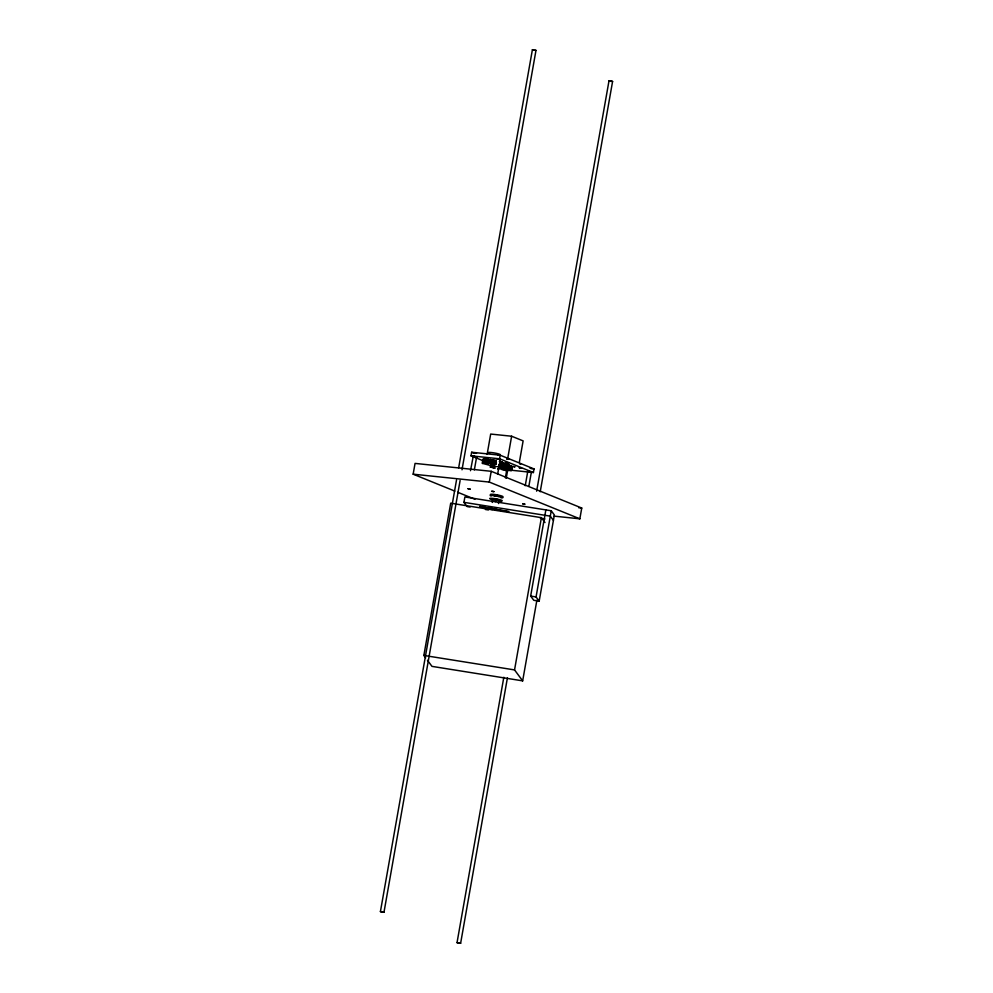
<?xml version="1.0" encoding="UTF-8"?>
<svg xmlns="http://www.w3.org/2000/svg" width="993" height="993" viewBox="0 0 993 993"><rect width="100%" height="100%" fill="white"/><g stroke="black" fill="none" stroke-linecap="round" stroke-linejoin="round"><path stroke-width="1.49" d="M454.831 491.101L413.15 474.182L415.049 463.408L491.212 471.303L581.749 508.044L579.85 518.818L553.957 516.124M425.662 657.862L423.862 655.43L450.71 503.178L541.396 517.663L544.996 522.529M460.119 480.475L384.006 912.157L382.255 912.12L380.418 911.599L456.532 479.917M458.679 467.715L532.385 49.762L533.489 50.134M462.006 469.801L535.984 50.345L532.397 49.687M483.69 460.988L471.005 455.837L471.638 452.249L500.187 455.204L534.035 468.932L533.402 472.531L510.849 470.185M466.276 505.499L463.942 502.346L464.885 496.959L551.252 510.762L554.367 514.97L539.174 601.15L533.775 600.293L530.659 596.073L545.852 509.893M470.496 470.682L473.239 456.259L476.64 456.954L474.356 469.9M482.25 463.073L482.896 459.399L485.118 459.474L484.485 463.061L482.474 463.371L490.703 465.58M482.61 463.47L483.368 459.151M483.566 462.651L484.51 459.051L486.669 459.411L486.036 462.999L483.566 462.651L484.807 463.023L485.229 460.628M483.876 462.639L484.51 459.051M483.963 463.247L484.721 459.573M486.036 462.999C488.271 447.098 487.116 474.89 488.407 459.275L487.886 459.225M485.54 462.999L486.222 459.089M487.129 454.285L490.691 434.053L511.631 436.225L523.125 440.88L519.302 462.564M487.712 463.11L487.066 463.061L487.7 459.461M492.962 460.727L495.097 460.826L490.319 459.511L489.698 463.334L488.953 463.234L489.586 459.647L488.407 459.275M491.225 460.131L496.14 460.541L495.581 464.252L490.269 463.185L490.902 459.598M491.063 463.52L491.696 459.933M491.858 463.657L492.491 460.057M492.317 463.508L492.95 459.92M579.85 518.818L489.313 482.077L491.212 471.303M492.9 463.619L493.533 460.032M493.273 463.905L493.906 460.305M494.067 464.054L494.7 460.467M494.936 464.016L495.569 460.417M496.363 463.309L496.14 460.541M533.402 472.531L499.553 458.791L500.187 455.204M491.014 509.26L490.666 508.478L491.982 508.391L497.89 509.757L490.579 508.925L492.168 509.62M492.218 502.433L492.851 498.846L496.028 499.181L499.119 499.951L498.486 503.55M497.716 473.785L500.249 459.399L498.945 458.952M500.137 461.546L499.913 465.258L500.137 461.546L499.342 461.447M501.763 462.093L501.415 465.791L501.763 462.093L499.603 461.695L500.546 461.671M495.606 501.577L496.028 499.181M501.999 463.594L505.189 464.215C506.815 470.583 498.61 467.852 502.793 462.577L500.757 462.13L502.048 462.204M502.334 467.579L503.153 462.974L502.371 462.8M503.116 467.728L503.749 464.141M503.997 467.678L504.63 464.091M504.481 468.013L505.214 468.175L505.847 464.587L507.075 464.65L506.951 468.361L507.075 464.65M507.56 459.349L511.631 436.225M505.387 477.794L506.653 470.62M506.418 468.485L507.038 468.659L507.671 465.059C510.514 464.004 510.079 469.304 508.019 468.957L508.652 465.369L509.595 465.345M506.244 478.216L507.758 469.602M508.652 465.369C512.276 464.376 511.693 470.905 508.49 469.118L509.186 465.221M506.058 470.446L511.246 470.521L511.991 466.35L510.439 466.189L512.214 466.648L511.569 470.31L509.459 469.54L509.806 465.804L511.097 465.878M510.179 469.354L510.812 465.767M511.085 470.558L511.842 466.251L510.092 465.953M525.235 485.751L527.767 471.39L530.759 471.911L527.755 471.414M528.835 486.409L531.379 472.023L529.244 471.886M503.823 677.263L457.028 942.68L460.628 943.288M536.642 491.163L608.994 80.843L610.745 80.88L612.594 81.426L540.229 491.734M507.423 677.822L460.628 943.263L457.041 942.605M536.89 600.169L522.666 680.863L514.548 669.915L541.396 517.663M539.174 601.15L536.059 596.942L551.252 510.762M482.883 459.474L484.994 460.181M535.959 50.395L534.743 50.358M612.569 81.476L610.285 81.252M476.615 456.991L474.505 456.817M380.418 911.599L384.006 912.157M490.319 459.511L489.586 459.647M507.584 464.774L507.671 465.059M474.294 452.82L476.528 453.304M475.982 456.879L473.065 456.383M482.747 460.094L484.361 460.268M497.903 455.266L498.722 455.291M497.27 458.853L498.66 458.977M506.976 459.002L509.148 459.275M506.356 462.552L508.714 462.974L506.343 462.589M519.935 464.215L520.642 464.215M528.375 471.526L529.79 471.613M493.881 491.647L491.572 491.237L493.931 491.597M499.082 501.353L501.453 501.788L499.119 501.44M500.174 459.461L499.218 459.337M493.757 499.169L498.114 499.913M499.504 459.349L497.034 458.989M499.913 465.258L498.97 465.283L501.13 465.68M496.984 510.365C500.77 509.955 488.531 508.118 491.957 509.099M505.214 468.175L506.951 468.361M501.415 465.791L500.124 465.717L502.52 466.573M510.464 469.466L509.459 469.54M485.167 462.664L487.066 463.061M496.823 509.906L495.073 509.732M507.038 468.659L508.962 468.932M476.144 453.292L474.294 452.882M497.927 496.066C500.398 495.296 489.959 494.762 497.369 496.004M471.005 455.837L499.553 458.791M487.253 462.812L488.953 463.234M531.019 468.622L534.035 468.932M413.15 474.182L489.313 482.077M578.696 507.721L581.749 508.044M498.709 465.034L499.504 465.134M495.122 468.274L490.008 466.921L493.918 467.591L491.672 467.132M495.817 466.4L494.005 466.276M498.002 466.909L502.508 466.636M502.334 462.949L503.141 463.048M512.202 466.722L510.489 466.474M511.569 470.31L509.732 470.148L511.246 470.521M501.378 462.515L502.793 462.577M529.728 467.914L531.106 468.187M490.269 463.185L489.698 463.334M501.961 469.664L505.387 470.26M463.942 502.346L550.296 516.149L553.424 520.357M492.255 509.024L479.644 506.418L508.925 511.68L495.284 509.508M467.058 506.554L470.111 507.051M485.391 509.483L488.444 509.968M540.391 518.272L544.971 519.004M530.659 596.073L536.059 596.942M423.862 655.43L514.548 669.915M522.666 680.863L431.98 666.377L427.474 660.295M501.813 463.16L502.83 463.259L502.148 463.073M510.861 466.834L511.879 466.933L511.209 466.747M496.227 499.963L494.055 499.454M501.949 467.293L497.704 466.586M493.012 461L494.117 461.236M492.925 466.313L496.115 466.735M492.652 466.561L493.856 466.698L493.136 466.499M530.076 471.588L531.367 471.998M505.847 464.587L505.189 464.215M495.42 464.339L496.152 464.501M497.667 468.808L498.325 469.18M507.609 459.225L506.989 459.014M474.393 456.706L473.686 456.495L476.019 456.83M529.021 471.762L528.462 471.588M493.806 499.553L495.867 500.075M485.44 459.436L484.199 459.064M609.64 81.103L609.019 80.867M486.669 459.411L485.8 459.064M471.638 452.249L474.455 453.391M457.699 492.267L474.952 499.256M489.561 453.342A6.107 0.757 10 0 1 490.294 452.436A6.107 0.757 10 0 1 498.399 453.851A6.107 0.757 10 0 1 499.131 455.005M497.965 468.559A5.511 0.683 10 0 1 504.779 469.763A5.511 0.683 10 0 1 505.996 470.831M491.237 496.041A6.43 0.794 10 0 1 492.64 495.197A6.43 0.794 10 0 1 501.266 496.798A6.43 0.794 10 0 1 500.956 497.853M494.886 496.066A6.43 0.794 10 0 1 491.572 494.241A6.43 0.794 10 0 1 501.961 496.078A6.43 0.794 10 0 1 498.064 496.637M492.962 499.814A6.43 0.794 10 0 1 491.287 498.275A6.43 0.794 10 0 1 501.266 500.112A6.43 0.794 10 0 1 497.94 500.733M502.793 463.458A6.616 0.819 10 0 1 508.677 465.221M490.641 464.476L494.154 465.121L490.641 464.476M500.174 468.224L502.756 468.696L500.261 468.212M519.327 467.79L521.673 468.224L519.364 467.79M467.988 488.717L470.322 489.152L468.026 488.717M522.715 503.799L525.049 504.233L522.752 503.786M504.854 463.073L506.579 463.396L504.928 463.061M513.344 466.524L515.082 466.834L513.381 466.511"/></g></svg>
